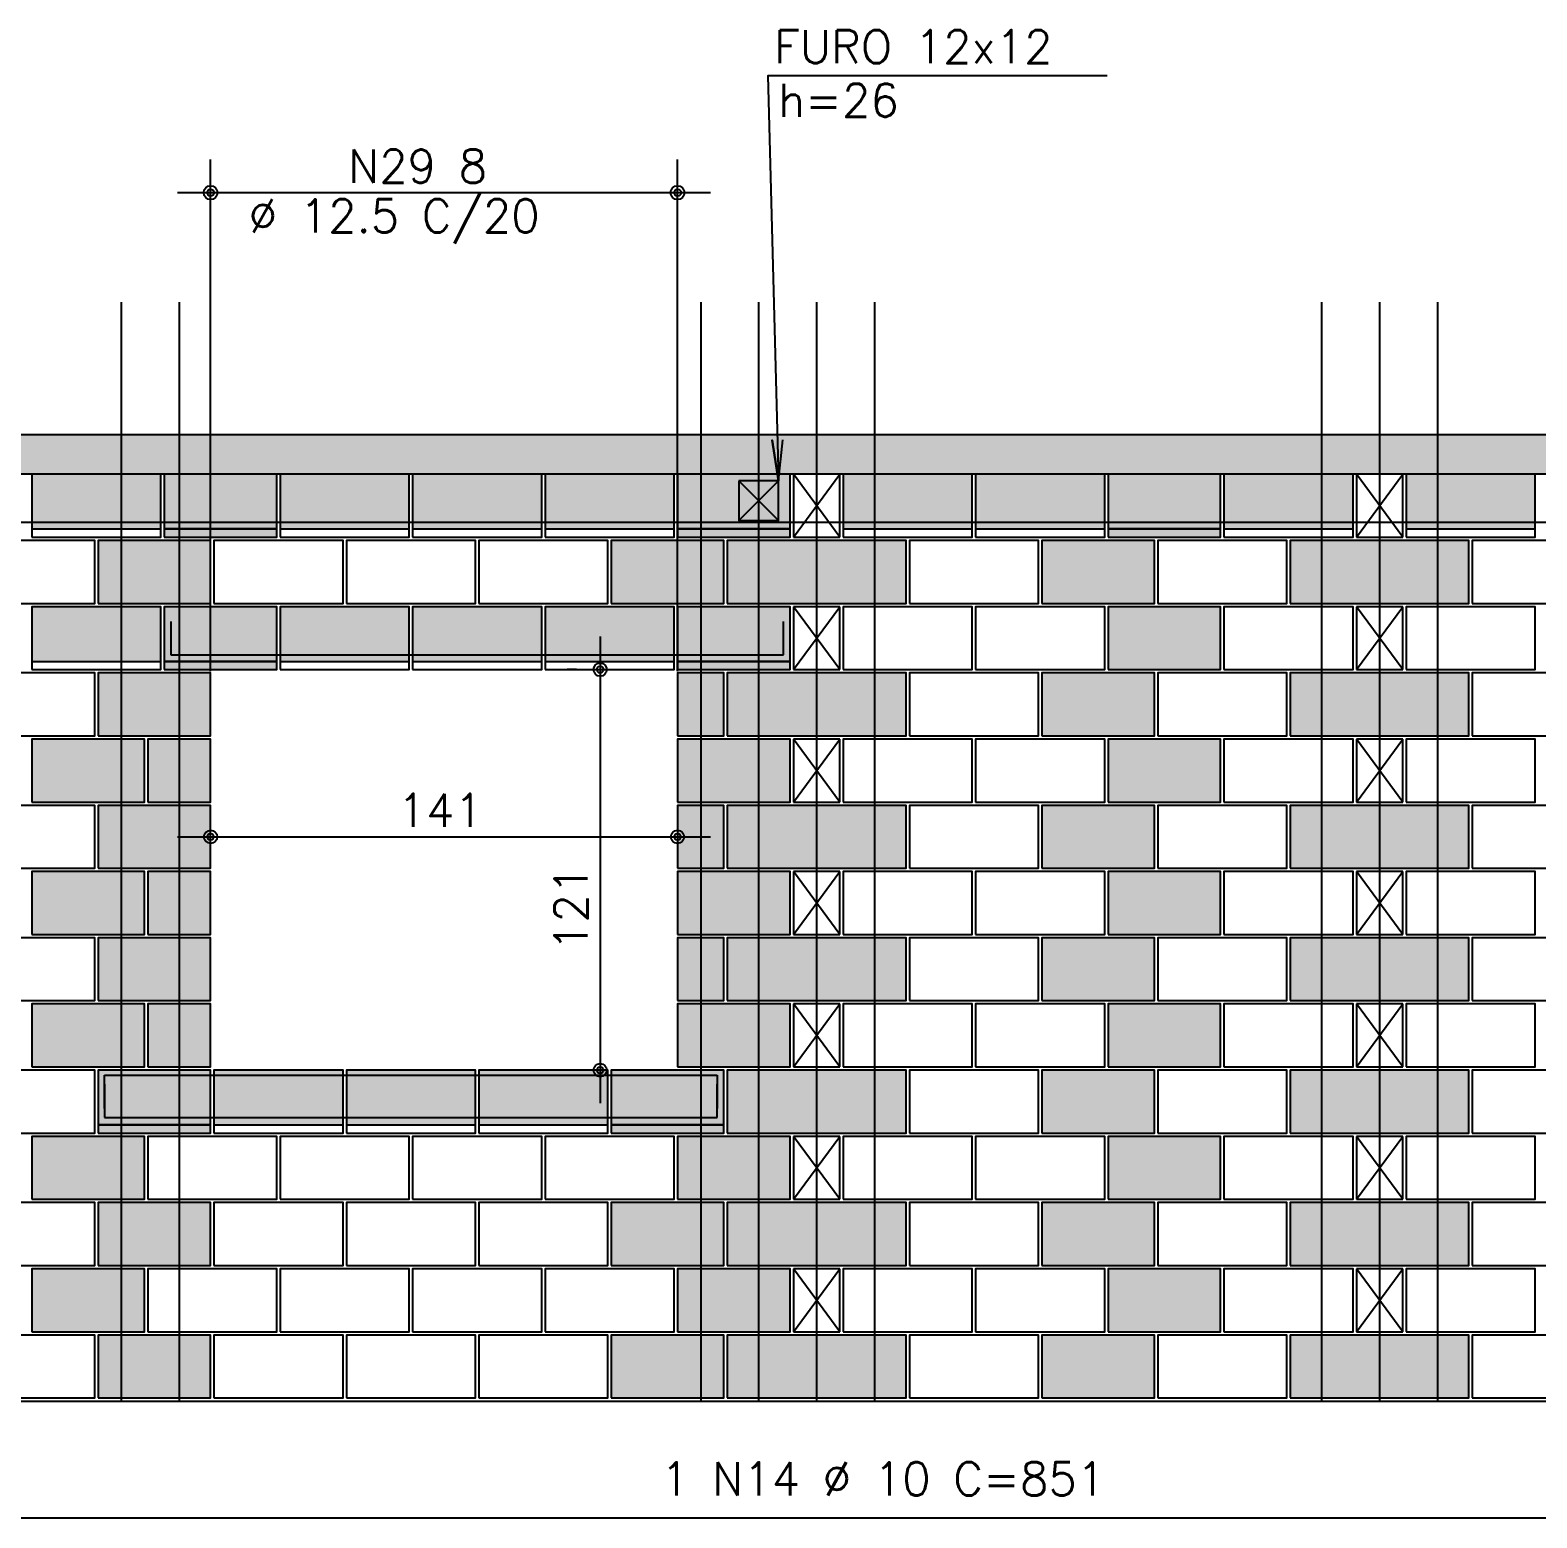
# Model space of a CAD drawing. Extents: x -1 to 122, y -1 to 61.
# Drawn here: x 36.87 to 45.97, y 28.18 to 37.17 of the extents above; entities that cross this region are included whole.
import ezdxf

# ---------------------------------------------------------------- set-up
doc = ezdxf.new("R2010")
doc.units = 0
doc.header["$MEASUREMENT"] = 0
for name, color, linetype in [('PENA_01', 1, 'CONTINUOUS'), ('PENA_02', 2, 'CONTINUOUS'), ('PENA_03', 3, 'CONTINUOUS'), ('PENA_05', 5, 'CONTINUOUS'), ('PENA_09', 254, 'CONTINUOUS'), ('PENA_11', 252, 'CONTINUOUS'), ('PENA_19', 240, 'CONTINUOUS'), ('PENA_21', 100, 'CONTINUOUS'), ('PENA_23', 50, 'CONTINUOUS'), ('PENA_28', 135, 'CONTINUOUS')]:
    doc.layers.add(name, color=color, linetype=linetype)
doc.styles.get("Standard").update_dxf_attribs({"font": 'ROMANS.SHX'})

msp = doc.modelspace()

# ---------------------------------------------------------------- linework, layer by layer
at = {"layer": 'PENA_01', "linetype": 'Continuous'}
for p, q in [((37.962, 33.2926), (37.962, 36.3843)), ((40.782, 33.2926), (40.782, 36.3843)), ((37.762, 36.1843), (40.982, 36.1843)), ((41.1526, 34.4426), (41.3926, 34.2026)), ((41.3926, 34.4426), (41.1526, 34.2026)), ((36.882, 34.1526), (37.662, 34.1526)), ((37.682, 34.1526), (38.362, 34.1526)), ((38.382, 34.1526), (39.162, 34.1526)), ((39.182, 34.1526), (39.962, 34.1526)), ((39.982, 34.1526), (40.762, 34.1526)), ((40.782, 34.1526), (41.462, 34.1526)), ((41.782, 34.1526), (42.562, 34.1526)), ((42.582, 34.1526), (43.362, 34.1526)), ((43.382, 34.1526), (44.062, 34.1526)), ((44.082, 34.1526), (44.862, 34.1526)), ((45.182, 34.1526), (45.962, 34.1526)), ((40.3151, 33.5026), (40.3151, 30.6826)), ((36.882, 33.3526), (37.662, 33.3526)), ((37.682, 33.3526), (38.362, 33.3526)), ((38.382, 33.3526), (39.162, 33.3526)), ((39.182, 33.3526), (39.962, 33.3526)), ((39.982, 33.3526), (40.762, 33.3526)), ((40.782, 33.3526), (41.462, 33.3526)), ((40.172, 33.3026), (40.1151, 33.3026)), ((37.762, 32.2926), (40.982, 32.2926)), ((40.182, 30.8826), (40.1151, 30.8826)), ((37.282, 30.5526), (37.962, 30.5526)), ((37.982, 30.5526), (38.762, 30.5526)), ((38.782, 30.5526), (39.562, 30.5526)), ((39.582, 30.5526), (40.362, 30.5526)), ((40.382, 30.5526), (41.062, 30.5526))]:
    msp.add_line(p, q, dxfattribs=at)
msp.add_lwpolyline([(41.1526, 34.4426), (41.1526, 34.2026), (41.3926, 34.2026), (41.3926, 34.4426), (41.1526, 34.4426)], dxfattribs=at)
at = {"layer": 'PENA_02', "linetype": 'Continuous'}
for p, q in [((41.762, 34.4826), (41.482, 34.4826)), ((41.482, 34.4826), (41.482, 34.1026)), ((41.762, 34.1026), (41.762, 34.4826)), ((45.162, 34.4826), (44.882, 34.4826)), ((44.882, 34.4826), (44.882, 34.1026)), ((45.162, 34.1026), (45.162, 34.4826)), ((41.482, 34.1026), (41.762, 34.1026)), ((44.882, 34.1026), (45.162, 34.1026)), ((41.762, 33.6826), (41.482, 33.6826)), ((41.482, 33.6826), (41.482, 33.3026)), ((41.762, 33.3026), (41.762, 33.6826)), ((45.162, 33.6826), (44.882, 33.6826)), ((44.882, 33.6826), (44.882, 33.3026)), ((45.162, 33.3026), (45.162, 33.6826)), ((41.482, 33.3026), (41.762, 33.3026)), ((44.882, 33.3026), (45.162, 33.3026)), ((41.762, 32.8826), (41.482, 32.8826)), ((41.482, 32.8826), (41.482, 32.5026)), ((41.762, 32.5026), (41.762, 32.8826)), ((45.162, 32.8826), (44.882, 32.8826)), ((44.882, 32.8826), (44.882, 32.5026)), ((45.162, 32.5026), (45.162, 32.8826)), ((41.482, 32.5026), (41.762, 32.5026)), ((44.882, 32.5026), (45.162, 32.5026)), ((41.762, 32.0826), (41.482, 32.0826)), ((41.482, 32.0826), (41.482, 31.7026)), ((41.762, 31.7026), (41.762, 32.0826)), ((45.162, 32.0826), (44.882, 32.0826)), ((44.882, 32.0826), (44.882, 31.7026)), ((45.162, 31.7026), (45.162, 32.0826)), ((41.482, 31.7026), (41.762, 31.7026)), ((44.882, 31.7026), (45.162, 31.7026)), ((41.762, 31.2826), (41.482, 31.2826)), ((41.482, 31.2826), (41.482, 30.9026)), ((41.762, 30.9026), (41.762, 31.2826)), ((45.162, 31.2826), (44.882, 31.2826)), ((44.882, 31.2826), (44.882, 30.9026)), ((45.162, 30.9026), (45.162, 31.2826)), ((41.482, 30.9026), (41.762, 30.9026)), ((44.882, 30.9026), (45.162, 30.9026)), ((41.762, 30.4826), (41.482, 30.4826)), ((41.482, 30.4826), (41.482, 30.1026)), ((41.762, 30.1026), (41.762, 30.4826)), ((45.162, 30.4826), (44.882, 30.4826)), ((44.882, 30.4826), (44.882, 30.1026)), ((45.162, 30.1026), (45.162, 30.4826)), ((41.482, 30.1026), (41.762, 30.1026)), ((44.882, 30.1026), (45.162, 30.1026)), ((41.762, 29.6826), (41.482, 29.6826)), ((41.482, 29.6826), (41.482, 29.3026)), ((41.762, 29.3026), (41.762, 29.6826)), ((45.162, 29.6826), (44.882, 29.6826)), ((44.882, 29.6826), (44.882, 29.3026)), ((45.162, 29.3026), (45.162, 29.6826)), ((41.482, 29.3026), (41.762, 29.3026)), ((44.882, 29.3026), (45.162, 29.3026)), ((8.982, 28.8826), (65.162, 28.8826)), ((8.982, 28.8826), (65.162, 28.8826))]:
    msp.add_line(p, q, dxfattribs=at)
for points in [[(8.982, 34.4826), (8.982, 34.7226), (65.162, 34.7226), (65.162, 34.4826), (64.4567, 34.4826), (64.4567, 33.3026), (57.882, 33.3026), (57.882, 34.4826), (56.262, 34.4826), (56.262, 33.3026), (49.482, 33.3026), (49.482, 34.4826), (17.062, 34.4826), (17.062, 33.3026), (9.582, 33.3026), (9.582, 34.4826), (8.982, 34.4826)], [(36.882, 34.1026), (37.662, 34.1026), (37.662, 34.4826), (36.882, 34.4826), (36.882, 34.1026)], [(37.682, 34.1026), (38.362, 34.1026), (38.362, 34.4826), (37.682, 34.4826), (37.682, 34.1026)], [(38.382, 34.1026), (39.162, 34.1026), (39.162, 34.4826), (38.382, 34.4826), (38.382, 34.1026)], [(39.182, 34.1026), (39.962, 34.1026), (39.962, 34.4826), (39.182, 34.4826), (39.182, 34.1026)], [(39.982, 34.1026), (40.762, 34.1026), (40.762, 34.4826), (39.982, 34.4826), (39.982, 34.1026)], [(40.782, 34.1026), (41.462, 34.1026), (41.462, 34.4826), (40.782, 34.4826), (40.782, 34.1026)], [(41.782, 34.1026), (42.562, 34.1026), (42.562, 34.4826), (41.782, 34.4826), (41.782, 34.1026)], [(42.582, 34.1026), (43.362, 34.1026), (43.362, 34.4826), (42.582, 34.4826), (42.582, 34.1026)], [(43.382, 34.1026), (44.062, 34.1026), (44.062, 34.4826), (43.382, 34.4826), (43.382, 34.1026)], [(44.082, 34.1026), (44.862, 34.1026), (44.862, 34.4826), (44.082, 34.4826), (44.082, 34.1026)], [(45.182, 34.1026), (45.962, 34.1026), (45.962, 34.4826), (45.182, 34.4826), (45.182, 34.1026)], [(36.482, 33.7026), (37.262, 33.7026), (37.262, 34.0826), (36.482, 34.0826), (36.482, 33.7026)], [(37.282, 33.7026), (37.962, 33.7026), (37.962, 34.0826), (37.282, 34.0826), (37.282, 33.7026)], [(37.982, 33.7026), (38.762, 33.7026), (38.762, 34.0826), (37.982, 34.0826), (37.982, 33.7026)], [(38.782, 33.7026), (39.562, 33.7026), (39.562, 34.0826), (38.782, 34.0826), (38.782, 33.7026)], [(39.582, 33.7026), (40.362, 33.7026), (40.362, 34.0826), (39.582, 34.0826), (39.582, 33.7026)], [(40.382, 33.7026), (41.062, 33.7026), (41.062, 34.0826), (40.382, 34.0826), (40.382, 33.7026)], [(41.082, 33.7026), (42.162, 33.7026), (42.162, 34.0826), (41.082, 34.0826), (41.082, 33.7026)], [(42.182, 33.7026), (42.962, 33.7026), (42.962, 34.0826), (42.182, 34.0826), (42.182, 33.7026)], [(42.982, 33.7026), (43.662, 33.7026), (43.662, 34.0826), (42.982, 34.0826), (42.982, 33.7026)], [(43.682, 33.7026), (44.462, 33.7026), (44.462, 34.0826), (43.682, 34.0826), (43.682, 33.7026)], [(44.482, 33.7026), (45.562, 33.7026), (45.562, 34.0826), (44.482, 34.0826), (44.482, 33.7026)], [(45.582, 33.7026), (46.362, 33.7026), (46.362, 34.0826), (45.582, 34.0826), (45.582, 33.7026)], [(36.882, 33.3026), (37.662, 33.3026), (37.662, 33.6826), (36.882, 33.6826), (36.882, 33.3026)], [(37.682, 33.3026), (38.362, 33.3026), (38.362, 33.6826), (37.682, 33.6826), (37.682, 33.3026)], [(38.382, 33.3026), (39.162, 33.3026), (39.162, 33.6826), (38.382, 33.6826), (38.382, 33.3026)], [(39.182, 33.3026), (39.962, 33.3026), (39.962, 33.6826), (39.182, 33.6826), (39.182, 33.3026)], [(39.982, 33.3026), (40.762, 33.3026), (40.762, 33.6826), (39.982, 33.6826), (39.982, 33.3026)], [(40.782, 33.3026), (41.462, 33.3026), (41.462, 33.6826), (40.782, 33.6826), (40.782, 33.3026)], [(41.782, 33.3026), (42.562, 33.3026), (42.562, 33.6826), (41.782, 33.6826), (41.782, 33.3026)], [(42.582, 33.3026), (43.362, 33.3026), (43.362, 33.6826), (42.582, 33.6826), (42.582, 33.3026)], [(43.382, 33.3026), (44.062, 33.3026), (44.062, 33.6826), (43.382, 33.6826), (43.382, 33.3026)], [(44.082, 33.3026), (44.862, 33.3026), (44.862, 33.6826), (44.082, 33.6826), (44.082, 33.3026)], [(45.182, 33.3026), (45.962, 33.3026), (45.962, 33.6826), (45.182, 33.6826), (45.182, 33.3026)], [(36.482, 32.9026), (37.262, 32.9026), (37.262, 33.2826), (36.482, 33.2826), (36.482, 32.9026)], [(37.282, 32.9026), (37.962, 32.9026), (37.962, 33.2826), (37.282, 33.2826), (37.282, 32.9026)], [(40.782, 32.9026), (41.062, 32.9026), (41.062, 33.2826), (40.782, 33.2826), (40.782, 32.9026)], [(41.082, 32.9026), (42.162, 32.9026), (42.162, 33.2826), (41.082, 33.2826), (41.082, 32.9026)], [(42.182, 32.9026), (42.962, 32.9026), (42.962, 33.2826), (42.182, 33.2826), (42.182, 32.9026)], [(42.982, 32.9026), (43.662, 32.9026), (43.662, 33.2826), (42.982, 33.2826), (42.982, 32.9026)], [(43.682, 32.9026), (44.462, 32.9026), (44.462, 33.2826), (43.682, 33.2826), (43.682, 32.9026)], [(44.482, 32.9026), (45.562, 32.9026), (45.562, 33.2826), (44.482, 33.2826), (44.482, 32.9026)], [(45.582, 32.9026), (46.362, 32.9026), (46.362, 33.2826), (45.582, 33.2826), (45.582, 32.9026)], [(36.882, 32.5026), (37.562, 32.5026), (37.562, 32.8826), (36.882, 32.8826), (36.882, 32.5026)], [(37.582, 32.5026), (37.962, 32.5026), (37.962, 32.8826), (37.582, 32.8826), (37.582, 32.5026)], [(40.782, 32.5026), (41.462, 32.5026), (41.462, 32.8826), (40.782, 32.8826), (40.782, 32.5026)], [(41.782, 32.5026), (42.562, 32.5026), (42.562, 32.8826), (41.782, 32.8826), (41.782, 32.5026)], [(42.582, 32.5026), (43.362, 32.5026), (43.362, 32.8826), (42.582, 32.8826), (42.582, 32.5026)], [(43.382, 32.5026), (44.062, 32.5026), (44.062, 32.8826), (43.382, 32.8826), (43.382, 32.5026)], [(44.082, 32.5026), (44.862, 32.5026), (44.862, 32.8826), (44.082, 32.8826), (44.082, 32.5026)], [(45.182, 32.5026), (45.962, 32.5026), (45.962, 32.8826), (45.182, 32.8826), (45.182, 32.5026)], [(36.482, 32.1026), (37.262, 32.1026), (37.262, 32.4826), (36.482, 32.4826), (36.482, 32.1026)], [(37.282, 32.1026), (37.962, 32.1026), (37.962, 32.4826), (37.282, 32.4826), (37.282, 32.1026)], [(40.782, 32.1026), (41.062, 32.1026), (41.062, 32.4826), (40.782, 32.4826), (40.782, 32.1026)], [(41.082, 32.1026), (42.162, 32.1026), (42.162, 32.4826), (41.082, 32.4826), (41.082, 32.1026)], [(42.182, 32.1026), (42.962, 32.1026), (42.962, 32.4826), (42.182, 32.4826), (42.182, 32.1026)], [(42.982, 32.1026), (43.662, 32.1026), (43.662, 32.4826), (42.982, 32.4826), (42.982, 32.1026)], [(43.682, 32.1026), (44.462, 32.1026), (44.462, 32.4826), (43.682, 32.4826), (43.682, 32.1026)], [(44.482, 32.1026), (45.562, 32.1026), (45.562, 32.4826), (44.482, 32.4826), (44.482, 32.1026)], [(45.582, 32.1026), (46.362, 32.1026), (46.362, 32.4826), (45.582, 32.4826), (45.582, 32.1026)], [(36.882, 31.7026), (37.562, 31.7026), (37.562, 32.0826), (36.882, 32.0826), (36.882, 31.7026)], [(37.582, 31.7026), (37.962, 31.7026), (37.962, 32.0826), (37.582, 32.0826), (37.582, 31.7026)], [(40.782, 31.7026), (41.462, 31.7026), (41.462, 32.0826), (40.782, 32.0826), (40.782, 31.7026)], [(41.782, 31.7026), (42.562, 31.7026), (42.562, 32.0826), (41.782, 32.0826), (41.782, 31.7026)], [(42.582, 31.7026), (43.362, 31.7026), (43.362, 32.0826), (42.582, 32.0826), (42.582, 31.7026)], [(43.382, 31.7026), (44.062, 31.7026), (44.062, 32.0826), (43.382, 32.0826), (43.382, 31.7026)], [(44.082, 31.7026), (44.862, 31.7026), (44.862, 32.0826), (44.082, 32.0826), (44.082, 31.7026)], [(45.182, 31.7026), (45.962, 31.7026), (45.962, 32.0826), (45.182, 32.0826), (45.182, 31.7026)], [(36.482, 31.3026), (37.262, 31.3026), (37.262, 31.6826), (36.482, 31.6826), (36.482, 31.3026)], [(37.282, 31.3026), (37.962, 31.3026), (37.962, 31.6826), (37.282, 31.6826), (37.282, 31.3026)], [(40.782, 31.3026), (41.062, 31.3026), (41.062, 31.6826), (40.782, 31.6826), (40.782, 31.3026)], [(41.082, 31.3026), (42.162, 31.3026), (42.162, 31.6826), (41.082, 31.6826), (41.082, 31.3026)], [(42.182, 31.3026), (42.962, 31.3026), (42.962, 31.6826), (42.182, 31.6826), (42.182, 31.3026)], [(42.982, 31.3026), (43.662, 31.3026), (43.662, 31.6826), (42.982, 31.6826), (42.982, 31.3026)], [(43.682, 31.3026), (44.462, 31.3026), (44.462, 31.6826), (43.682, 31.6826), (43.682, 31.3026)], [(44.482, 31.3026), (45.562, 31.3026), (45.562, 31.6826), (44.482, 31.6826), (44.482, 31.3026)], [(45.582, 31.3026), (46.362, 31.3026), (46.362, 31.6826), (45.582, 31.6826), (45.582, 31.3026)], [(36.882, 30.9026), (37.562, 30.9026), (37.562, 31.2826), (36.882, 31.2826), (36.882, 30.9026)], [(37.582, 30.9026), (37.962, 30.9026), (37.962, 31.2826), (37.582, 31.2826), (37.582, 30.9026)], [(40.782, 30.9026), (41.462, 30.9026), (41.462, 31.2826), (40.782, 31.2826), (40.782, 30.9026)], [(41.782, 30.9026), (42.562, 30.9026), (42.562, 31.2826), (41.782, 31.2826), (41.782, 30.9026)], [(42.582, 30.9026), (43.362, 30.9026), (43.362, 31.2826), (42.582, 31.2826), (42.582, 30.9026)], [(43.382, 30.9026), (44.062, 30.9026), (44.062, 31.2826), (43.382, 31.2826), (43.382, 30.9026)], [(44.082, 30.9026), (44.862, 30.9026), (44.862, 31.2826), (44.082, 31.2826), (44.082, 30.9026)], [(45.182, 30.9026), (45.962, 30.9026), (45.962, 31.2826), (45.182, 31.2826), (45.182, 30.9026)], [(36.482, 30.5026), (37.262, 30.5026), (37.262, 30.8826), (36.482, 30.8826), (36.482, 30.5026)], [(37.282, 30.5026), (37.962, 30.5026), (37.962, 30.8826), (37.282, 30.8826), (37.282, 30.5026)], [(37.982, 30.5026), (38.762, 30.5026), (38.762, 30.8826), (37.982, 30.8826), (37.982, 30.5026)], [(38.782, 30.5026), (39.562, 30.5026), (39.562, 30.8826), (38.782, 30.8826), (38.782, 30.5026)], [(39.582, 30.5026), (40.362, 30.5026), (40.362, 30.8826), (39.582, 30.8826), (39.582, 30.5026)], [(40.382, 30.5026), (41.062, 30.5026), (41.062, 30.8826), (40.382, 30.8826), (40.382, 30.5026)], [(41.082, 30.5026), (42.162, 30.5026), (42.162, 30.8826), (41.082, 30.8826), (41.082, 30.5026)], [(42.182, 30.5026), (42.962, 30.5026), (42.962, 30.8826), (42.182, 30.8826), (42.182, 30.5026)], [(42.982, 30.5026), (43.662, 30.5026), (43.662, 30.8826), (42.982, 30.8826), (42.982, 30.5026)], [(43.682, 30.5026), (44.462, 30.5026), (44.462, 30.8826), (43.682, 30.8826), (43.682, 30.5026)], [(44.482, 30.5026), (45.562, 30.5026), (45.562, 30.8826), (44.482, 30.8826), (44.482, 30.5026)], [(45.582, 30.5026), (46.362, 30.5026), (46.362, 30.8826), (45.582, 30.8826), (45.582, 30.5026)], [(36.882, 30.1026), (37.562, 30.1026), (37.562, 30.4826), (36.882, 30.4826), (36.882, 30.1026)], [(37.582, 30.1026), (38.362, 30.1026), (38.362, 30.4826), (37.582, 30.4826), (37.582, 30.1026)], [(38.382, 30.1026), (39.162, 30.1026), (39.162, 30.4826), (38.382, 30.4826), (38.382, 30.1026)], [(39.182, 30.1026), (39.962, 30.1026), (39.962, 30.4826), (39.182, 30.4826), (39.182, 30.1026)], [(39.982, 30.1026), (40.762, 30.1026), (40.762, 30.4826), (39.982, 30.4826), (39.982, 30.1026)], [(40.782, 30.1026), (41.462, 30.1026), (41.462, 30.4826), (40.782, 30.4826), (40.782, 30.1026)], [(41.782, 30.1026), (42.562, 30.1026), (42.562, 30.4826), (41.782, 30.4826), (41.782, 30.1026)], [(42.582, 30.1026), (43.362, 30.1026), (43.362, 30.4826), (42.582, 30.4826), (42.582, 30.1026)], [(43.382, 30.1026), (44.062, 30.1026), (44.062, 30.4826), (43.382, 30.4826), (43.382, 30.1026)], [(44.082, 30.1026), (44.862, 30.1026), (44.862, 30.4826), (44.082, 30.4826), (44.082, 30.1026)], [(45.182, 30.1026), (45.962, 30.1026), (45.962, 30.4826), (45.182, 30.4826), (45.182, 30.1026)], [(36.482, 29.7026), (37.262, 29.7026), (37.262, 30.0826), (36.482, 30.0826), (36.482, 29.7026)], [(37.282, 29.7026), (37.962, 29.7026), (37.962, 30.0826), (37.282, 30.0826), (37.282, 29.7026)], [(37.982, 29.7026), (38.762, 29.7026), (38.762, 30.0826), (37.982, 30.0826), (37.982, 29.7026)], [(38.782, 29.7026), (39.562, 29.7026), (39.562, 30.0826), (38.782, 30.0826), (38.782, 29.7026)], [(39.582, 29.7026), (40.362, 29.7026), (40.362, 30.0826), (39.582, 30.0826), (39.582, 29.7026)], [(40.382, 29.7026), (41.062, 29.7026), (41.062, 30.0826), (40.382, 30.0826), (40.382, 29.7026)], [(41.082, 29.7026), (42.162, 29.7026), (42.162, 30.0826), (41.082, 30.0826), (41.082, 29.7026)], [(42.182, 29.7026), (42.962, 29.7026), (42.962, 30.0826), (42.182, 30.0826), (42.182, 29.7026)], [(42.982, 29.7026), (43.662, 29.7026), (43.662, 30.0826), (42.982, 30.0826), (42.982, 29.7026)], [(43.682, 29.7026), (44.462, 29.7026), (44.462, 30.0826), (43.682, 30.0826), (43.682, 29.7026)], [(44.482, 29.7026), (45.562, 29.7026), (45.562, 30.0826), (44.482, 30.0826), (44.482, 29.7026)], [(45.582, 29.7026), (46.362, 29.7026), (46.362, 30.0826), (45.582, 30.0826), (45.582, 29.7026)], [(36.882, 29.3026), (37.562, 29.3026), (37.562, 29.6826), (36.882, 29.6826), (36.882, 29.3026)], [(37.582, 29.3026), (38.362, 29.3026), (38.362, 29.6826), (37.582, 29.6826), (37.582, 29.3026)], [(38.382, 29.3026), (39.162, 29.3026), (39.162, 29.6826), (38.382, 29.6826), (38.382, 29.3026)], [(39.182, 29.3026), (39.962, 29.3026), (39.962, 29.6826), (39.182, 29.6826), (39.182, 29.3026)], [(39.982, 29.3026), (40.762, 29.3026), (40.762, 29.6826), (39.982, 29.6826), (39.982, 29.3026)], [(40.782, 29.3026), (41.462, 29.3026), (41.462, 29.6826), (40.782, 29.6826), (40.782, 29.3026)], [(41.782, 29.3026), (42.562, 29.3026), (42.562, 29.6826), (41.782, 29.6826), (41.782, 29.3026)], [(42.582, 29.3026), (43.362, 29.3026), (43.362, 29.6826), (42.582, 29.6826), (42.582, 29.3026)], [(43.382, 29.3026), (44.062, 29.3026), (44.062, 29.6826), (43.382, 29.6826), (43.382, 29.3026)], [(44.082, 29.3026), (44.862, 29.3026), (44.862, 29.6826), (44.082, 29.6826), (44.082, 29.3026)], [(45.182, 29.3026), (45.962, 29.3026), (45.962, 29.6826), (45.182, 29.6826), (45.182, 29.3026)], [(36.482, 28.9026), (37.262, 28.9026), (37.262, 29.2826), (36.482, 29.2826), (36.482, 28.9026)], [(37.282, 28.9026), (37.962, 28.9026), (37.962, 29.2826), (37.282, 29.2826), (37.282, 28.9026)], [(37.982, 28.9026), (38.762, 28.9026), (38.762, 29.2826), (37.982, 29.2826), (37.982, 28.9026)], [(38.782, 28.9026), (39.562, 28.9026), (39.562, 29.2826), (38.782, 29.2826), (38.782, 28.9026)], [(39.582, 28.9026), (40.362, 28.9026), (40.362, 29.2826), (39.582, 29.2826), (39.582, 28.9026)], [(40.382, 28.9026), (41.062, 28.9026), (41.062, 29.2826), (40.382, 29.2826), (40.382, 28.9026)], [(41.082, 28.9026), (42.162, 28.9026), (42.162, 29.2826), (41.082, 29.2826), (41.082, 28.9026)], [(42.182, 28.9026), (42.962, 28.9026), (42.962, 29.2826), (42.182, 29.2826), (42.182, 28.9026)], [(42.982, 28.9026), (43.662, 28.9026), (43.662, 29.2826), (42.982, 29.2826), (42.982, 28.9026)], [(43.682, 28.9026), (44.462, 28.9026), (44.462, 29.2826), (43.682, 29.2826), (43.682, 28.9026)], [(44.482, 28.9026), (45.562, 28.9026), (45.562, 29.2826), (44.482, 29.2826), (44.482, 28.9026)], [(45.582, 28.9026), (46.362, 28.9026), (46.362, 29.2826), (45.582, 29.2826), (45.582, 28.9026)]]:
    msp.add_lwpolyline(points, dxfattribs=at)
for centre, radius in [((37.962, 36.1843), 0.0416), ((40.782, 36.1843), 0.0416), ((37.962, 36.1843), 0.0208), ((40.782, 36.1843), 0.0208), ((40.3151, 33.3026), 0.04), ((40.3151, 33.3026), 0.02), ((37.962, 32.2926), 0.04), ((37.962, 32.2926), 0.02), ((40.782, 32.2926), 0.04), ((40.782, 32.2926), 0.02), ((40.3151, 30.8826), 0.04), ((40.3151, 30.8826), 0.02)]:
    msp.add_circle(centre, radius, dxfattribs=at)
at = {"layer": 'PENA_03', "linetype": 'Continuous'}
for p, q in [((41.482, 34.1026), (41.762, 34.4826)), ((41.762, 34.1026), (41.482, 34.4826)), ((44.882, 34.1026), (45.162, 34.4826)), ((45.162, 34.1026), (44.882, 34.4826)), ((41.482, 33.3026), (41.762, 33.6826)), ((41.762, 33.3026), (41.482, 33.6826)), ((44.882, 33.3026), (45.162, 33.6826)), ((45.162, 33.3026), (44.882, 33.6826)), ((40.372, 33.3026), (40.372, 33.3026)), ((37.962, 33.0926), (37.962, 33.0926)), ((40.782, 33.0926), (40.782, 33.0926)), ((41.482, 32.5026), (41.762, 32.8826)), ((41.762, 32.5026), (41.482, 32.8826)), ((44.882, 32.5026), (45.162, 32.8826)), ((45.162, 32.5026), (44.882, 32.8826)), ((37.962, 32.2926), (37.962, 32.2926)), ((40.782, 32.2926), (40.782, 32.2926)), ((41.482, 31.7026), (41.762, 32.0826)), ((41.762, 31.7026), (41.482, 32.0826)), ((44.882, 31.7026), (45.162, 32.0826)), ((45.162, 31.7026), (44.882, 32.0826)), ((41.482, 30.9026), (41.762, 31.2826)), ((41.762, 30.9026), (41.482, 31.2826)), ((44.882, 30.9026), (45.162, 31.2826)), ((45.162, 30.9026), (44.882, 31.2826)), ((40.382, 30.8826), (40.382, 30.8826)), ((41.482, 30.1026), (41.762, 30.4826)), ((41.762, 30.1026), (41.482, 30.4826)), ((44.882, 30.1026), (45.162, 30.4826)), ((45.162, 30.1026), (44.882, 30.4826)), ((41.482, 29.3026), (41.762, 29.6826)), ((41.762, 29.3026), (41.482, 29.6826)), ((44.882, 29.3026), (45.162, 29.6826)), ((45.162, 29.3026), (44.882, 29.6826))]:
    msp.add_line(p, q, dxfattribs=at)
msp.add_lwpolyline([(43.3766, 36.8911), (41.3275, 36.8911), (41.3926, 34.4426), (41.3534, 34.6895), (41.3926, 34.4426), (41.4187, 34.6913)], dxfattribs=at)
at = {"layer": 'PENA_05', "linetype": 'Continuous'}
for p, q in [((32.8661, 34.1926), (49.882, 34.1926)), ((37.722, 33.5926), (37.722, 33.3926)), ((41.422, 33.3926), (41.422, 33.5926)), ((37.722, 33.3926), (41.422, 33.3926)), ((37.322, 30.6515), (37.322, 30.8515)), ((37.322, 30.8515), (41.022, 30.8515)), ((41.022, 30.8515), (41.022, 30.6515)), ((37.322, 30.7974), (37.322, 30.5974)), ((41.022, 30.5974), (41.022, 30.7974)), ((37.322, 30.5974), (41.022, 30.5974)), ((32.8661, 28.1777), (49.882, 28.1777))]:
    msp.add_line(p, q, dxfattribs=at)
for points in [[(37.422, 35.5226), (37.422, 28.8826)], [(37.772, 35.5226), (37.772, 28.8826)], [(40.922, 35.5226), (40.922, 28.8826)], [(41.272, 35.5226), (41.272, 28.8826)], [(41.622, 35.5226), (41.622, 28.8826)], [(41.972, 35.5226), (41.972, 28.8826)], [(44.672, 35.5226), (44.672, 28.8826)], [(45.022, 35.5226), (45.022, 28.8826)], [(45.372, 35.5226), (45.372, 28.8826)]]:
    msp.add_lwpolyline(points, dxfattribs=at)
at = {"layer": 'PENA_09', "linetype": 'Continuous'}
for points in [[(36.882, 34.1526), (37.662, 34.1526), (37.662, 34.4826), (36.882, 34.4826), (36.882, 34.1526)], [(37.682, 34.1526), (38.362, 34.1526), (38.362, 34.4826), (37.682, 34.4826), (37.682, 34.1526)], [(38.382, 34.1526), (39.162, 34.1526), (39.162, 34.4826), (38.382, 34.4826), (38.382, 34.1526)], [(39.182, 34.1526), (39.962, 34.1526), (39.962, 34.4826), (39.182, 34.4826), (39.182, 34.1526)], [(39.982, 34.1526), (40.762, 34.1526), (40.762, 34.4826), (39.982, 34.4826), (39.982, 34.1526)], [(40.782, 34.1526), (41.462, 34.1526), (41.462, 34.4826), (40.782, 34.4826), (40.782, 34.1526)], [(41.782, 34.1526), (42.562, 34.1526), (42.562, 34.4826), (41.782, 34.4826), (41.782, 34.1526)], [(42.582, 34.1526), (43.362, 34.1526), (43.362, 34.4826), (42.582, 34.4826), (42.582, 34.1526)], [(43.382, 34.1526), (44.062, 34.1526), (44.062, 34.4826), (43.382, 34.4826), (43.382, 34.1526)], [(44.082, 34.1526), (44.862, 34.1526), (44.862, 34.4826), (44.082, 34.4826), (44.082, 34.1526)], [(45.182, 34.1526), (45.962, 34.1526), (45.962, 34.4826), (45.182, 34.4826), (45.182, 34.1526)], [(36.882, 33.3526), (37.662, 33.3526), (37.662, 33.6826), (36.882, 33.6826), (36.882, 33.3526)], [(37.682, 33.3526), (38.362, 33.3526), (38.362, 33.6826), (37.682, 33.6826), (37.682, 33.3526)], [(38.382, 33.3526), (39.162, 33.3526), (39.162, 33.6826), (38.382, 33.6826), (38.382, 33.3526)], [(39.182, 33.3526), (39.962, 33.3526), (39.962, 33.6826), (39.182, 33.6826), (39.182, 33.3526)], [(39.982, 33.3526), (40.762, 33.3526), (40.762, 33.6826), (39.982, 33.6826), (39.982, 33.3526)], [(40.782, 33.3526), (41.462, 33.3526), (41.462, 33.6826), (40.782, 33.6826), (40.782, 33.3526)], [(37.282, 30.5526), (37.962, 30.5526), (37.962, 30.8826), (37.282, 30.8826), (37.282, 30.5526)], [(37.982, 30.5526), (38.762, 30.5526), (38.762, 30.8826), (37.982, 30.8826), (37.982, 30.5526)], [(38.782, 30.5526), (39.562, 30.5526), (39.562, 30.8826), (38.782, 30.8826), (38.782, 30.5526)], [(39.582, 30.5526), (40.362, 30.5526), (40.362, 30.8826), (39.582, 30.8826), (39.582, 30.5526)], [(40.382, 30.5526), (41.062, 30.5526), (41.062, 30.8826), (40.382, 30.8826), (40.382, 30.5526)]]:
    msp.add_lwpolyline(points, dxfattribs=at)
for points in [[(36.882, 34.1526), (37.662, 34.1526), (37.662, 34.4826)], [(36.882, 34.1526), (37.662, 34.4826), (36.882, 34.4826)], [(36.882, 34.1526), (36.882, 34.4826), (36.882, 34.1526)], [(37.682, 34.1526), (38.362, 34.1526), (38.362, 34.4826)], [(37.682, 34.1526), (38.362, 34.4826), (37.682, 34.4826)], [(37.682, 34.1526), (37.682, 34.4826), (37.682, 34.1526)], [(38.382, 34.1526), (39.162, 34.1526), (39.162, 34.4826)], [(38.382, 34.1526), (39.162, 34.4826), (38.382, 34.4826)], [(38.382, 34.1526), (38.382, 34.4826), (38.382, 34.1526)], [(39.182, 34.1526), (39.962, 34.1526), (39.962, 34.4826)], [(39.182, 34.1526), (39.962, 34.4826), (39.182, 34.4826)], [(39.182, 34.1526), (39.182, 34.4826), (39.182, 34.1526)], [(39.982, 34.1526), (40.762, 34.1526), (40.762, 34.4826)], [(39.982, 34.1526), (40.762, 34.4826), (39.982, 34.4826)], [(39.982, 34.1526), (39.982, 34.4826), (39.982, 34.1526)], [(40.782, 34.1526), (41.462, 34.1526), (41.462, 34.4826)], [(40.782, 34.1526), (41.462, 34.4826), (40.782, 34.4826)], [(40.782, 34.1526), (40.782, 34.4826), (40.782, 34.1526)], [(41.782, 34.1526), (42.562, 34.1526), (42.562, 34.4826)], [(41.782, 34.1526), (42.562, 34.4826), (41.782, 34.4826)], [(41.782, 34.1526), (41.782, 34.4826), (41.782, 34.1526)], [(42.582, 34.1526), (43.362, 34.1526), (43.362, 34.4826)], [(42.582, 34.1526), (43.362, 34.4826), (42.582, 34.4826)], [(42.582, 34.1526), (42.582, 34.4826), (42.582, 34.1526)], [(43.382, 34.1526), (44.062, 34.1526), (44.062, 34.4826)], [(43.382, 34.1526), (44.062, 34.4826), (43.382, 34.4826)], [(43.382, 34.1526), (43.382, 34.4826), (43.382, 34.1526)], [(44.082, 34.1526), (44.862, 34.1526), (44.862, 34.4826)], [(44.082, 34.1526), (44.862, 34.4826), (44.082, 34.4826)], [(44.082, 34.1526), (44.082, 34.4826), (44.082, 34.1526)], [(45.182, 34.1526), (45.962, 34.1526), (45.962, 34.4826)], [(45.182, 34.1526), (45.962, 34.4826), (45.182, 34.4826)], [(45.182, 34.1526), (45.182, 34.4826), (45.182, 34.1526)], [(36.882, 33.3526), (37.662, 33.3526), (37.662, 33.6826)], [(36.882, 33.3526), (37.662, 33.6826), (36.882, 33.6826)], [(36.882, 33.3526), (36.882, 33.6826), (36.882, 33.3526)], [(37.682, 33.3526), (38.362, 33.3526), (38.362, 33.6826)], [(37.682, 33.3526), (38.362, 33.6826), (37.682, 33.6826)], [(37.682, 33.3526), (37.682, 33.6826), (37.682, 33.3526)], [(38.382, 33.3526), (39.162, 33.3526), (39.162, 33.6826)], [(38.382, 33.3526), (39.162, 33.6826), (38.382, 33.6826)], [(38.382, 33.3526), (38.382, 33.6826), (38.382, 33.3526)], [(39.182, 33.3526), (39.962, 33.3526), (39.962, 33.6826)], [(39.182, 33.3526), (39.962, 33.6826), (39.182, 33.6826)], [(39.182, 33.3526), (39.182, 33.6826), (39.182, 33.3526)], [(39.982, 33.3526), (40.762, 33.3526), (40.762, 33.6826)], [(39.982, 33.3526), (40.762, 33.6826), (39.982, 33.6826)], [(39.982, 33.3526), (39.982, 33.6826), (39.982, 33.3526)], [(40.782, 33.3526), (41.462, 33.3526), (41.462, 33.6826)], [(40.782, 33.3526), (41.462, 33.6826), (40.782, 33.6826)], [(40.782, 33.3526), (40.782, 33.6826), (40.782, 33.3526)], [(37.282, 30.5526), (37.962, 30.5526), (37.962, 30.8826)], [(37.282, 30.5526), (37.962, 30.8826), (37.282, 30.8826)], [(37.282, 30.5526), (37.282, 30.8826), (37.282, 30.5526)], [(37.982, 30.5526), (38.762, 30.5526), (38.762, 30.8826)], [(37.982, 30.5526), (38.762, 30.8826), (37.982, 30.8826)], [(37.982, 30.5526), (37.982, 30.8826), (37.982, 30.5526)], [(38.782, 30.5526), (39.562, 30.5526), (39.562, 30.8826)], [(38.782, 30.5526), (39.562, 30.8826), (38.782, 30.8826)], [(38.782, 30.5526), (38.782, 30.8826), (38.782, 30.5526)], [(39.582, 30.5526), (40.362, 30.5526), (40.362, 30.8826)], [(39.582, 30.5526), (40.362, 30.8826), (39.582, 30.8826)], [(39.582, 30.5526), (39.582, 30.8826), (39.582, 30.5526)], [(40.382, 30.5526), (41.062, 30.5526), (41.062, 30.8826)], [(40.382, 30.5526), (41.062, 30.8826), (40.382, 30.8826)], [(40.382, 30.5526), (40.382, 30.8826), (40.382, 30.5526)]]:
    msp.add_solid(points, dxfattribs=at)
at = {"layer": 'PENA_11', "linetype": 'Continuous'}
for points in [[(9.582, 34.4826), (8.982, 34.4826), (65.162, 34.7226)], [(65.162, 34.7226), (8.982, 34.4826), (8.982, 34.7226)], [(17.062, 34.4826), (9.582, 34.4826), (65.162, 34.7226)], [(65.162, 34.7226), (49.482, 34.4826), (17.062, 34.4826)]]:
    msp.add_solid(points, dxfattribs=at)
at = {"layer": 'PENA_19', "linetype": 'Continuous'}
for points in [[(41.082, 33.7026), (42.162, 33.7026), (42.162, 34.0826), (41.082, 34.0826), (41.082, 33.7026)], [(44.482, 33.7026), (45.562, 33.7026), (45.562, 34.0826), (44.482, 34.0826), (44.482, 33.7026)], [(41.082, 32.9026), (42.162, 32.9026), (42.162, 33.2826), (41.082, 33.2826), (41.082, 32.9026)], [(44.482, 32.9026), (45.562, 32.9026), (45.562, 33.2826), (44.482, 33.2826), (44.482, 32.9026)], [(41.082, 32.1026), (42.162, 32.1026), (42.162, 32.4826), (41.082, 32.4826), (41.082, 32.1026)], [(44.482, 32.1026), (45.562, 32.1026), (45.562, 32.4826), (44.482, 32.4826), (44.482, 32.1026)], [(41.082, 31.3026), (42.162, 31.3026), (42.162, 31.6826), (41.082, 31.6826), (41.082, 31.3026)], [(44.482, 31.3026), (45.562, 31.3026), (45.562, 31.6826), (44.482, 31.6826), (44.482, 31.3026)], [(41.082, 30.5026), (42.162, 30.5026), (42.162, 30.8826), (41.082, 30.8826), (41.082, 30.5026)], [(44.482, 30.5026), (45.562, 30.5026), (45.562, 30.8826), (44.482, 30.8826), (44.482, 30.5026)], [(41.082, 29.7026), (42.162, 29.7026), (42.162, 30.0826), (41.082, 30.0826), (41.082, 29.7026)], [(44.482, 29.7026), (45.562, 29.7026), (45.562, 30.0826), (44.482, 30.0826), (44.482, 29.7026)], [(41.082, 28.9026), (42.162, 28.9026), (42.162, 29.2826), (41.082, 29.2826), (41.082, 28.9026)], [(44.482, 28.9026), (45.562, 28.9026), (45.562, 29.2826), (44.482, 29.2826), (44.482, 28.9026)]]:
    msp.add_lwpolyline(points, dxfattribs=at)
for points in [[(41.082, 33.7026), (42.162, 33.7026), (42.162, 34.0826)], [(41.082, 33.7026), (42.162, 34.0826), (41.082, 34.0826)], [(41.082, 33.7026), (41.082, 34.0826), (41.082, 33.7026)], [(44.482, 33.7026), (45.562, 33.7026), (45.562, 34.0826)], [(44.482, 33.7026), (45.562, 34.0826), (44.482, 34.0826)], [(44.482, 33.7026), (44.482, 34.0826), (44.482, 33.7026)], [(41.082, 32.9026), (42.162, 32.9026), (42.162, 33.2826)], [(41.082, 32.9026), (42.162, 33.2826), (41.082, 33.2826)], [(41.082, 32.9026), (41.082, 33.2826), (41.082, 32.9026)], [(44.482, 32.9026), (45.562, 32.9026), (45.562, 33.2826)], [(44.482, 32.9026), (45.562, 33.2826), (44.482, 33.2826)], [(44.482, 32.9026), (44.482, 33.2826), (44.482, 32.9026)], [(41.082, 32.1026), (42.162, 32.1026), (42.162, 32.4826)], [(41.082, 32.1026), (42.162, 32.4826), (41.082, 32.4826)], [(41.082, 32.1026), (41.082, 32.4826), (41.082, 32.1026)], [(44.482, 32.1026), (45.562, 32.1026), (45.562, 32.4826)], [(44.482, 32.1026), (45.562, 32.4826), (44.482, 32.4826)], [(44.482, 32.1026), (44.482, 32.4826), (44.482, 32.1026)], [(41.082, 31.3026), (42.162, 31.3026), (42.162, 31.6826)], [(41.082, 31.3026), (42.162, 31.6826), (41.082, 31.6826)], [(41.082, 31.3026), (41.082, 31.6826), (41.082, 31.3026)], [(44.482, 31.3026), (45.562, 31.3026), (45.562, 31.6826)], [(44.482, 31.3026), (45.562, 31.6826), (44.482, 31.6826)], [(44.482, 31.3026), (44.482, 31.6826), (44.482, 31.3026)], [(41.082, 30.5026), (42.162, 30.5026), (42.162, 30.8826)], [(41.082, 30.5026), (42.162, 30.8826), (41.082, 30.8826)], [(41.082, 30.5026), (41.082, 30.8826), (41.082, 30.5026)], [(44.482, 30.5026), (45.562, 30.5026), (45.562, 30.8826)], [(44.482, 30.5026), (45.562, 30.8826), (44.482, 30.8826)], [(44.482, 30.5026), (44.482, 30.8826), (44.482, 30.5026)], [(41.082, 29.7026), (42.162, 29.7026), (42.162, 30.0826)], [(41.082, 29.7026), (42.162, 30.0826), (41.082, 30.0826)], [(41.082, 29.7026), (41.082, 30.0826), (41.082, 29.7026)], [(44.482, 29.7026), (45.562, 29.7026), (45.562, 30.0826)], [(44.482, 29.7026), (45.562, 30.0826), (44.482, 30.0826)], [(44.482, 29.7026), (44.482, 30.0826), (44.482, 29.7026)], [(41.082, 28.9026), (42.162, 28.9026), (42.162, 29.2826)], [(41.082, 28.9026), (42.162, 29.2826), (41.082, 29.2826)], [(41.082, 28.9026), (41.082, 29.2826), (41.082, 28.9026)], [(44.482, 28.9026), (45.562, 28.9026), (45.562, 29.2826)], [(44.482, 28.9026), (45.562, 29.2826), (44.482, 29.2826)], [(44.482, 28.9026), (44.482, 29.2826), (44.482, 28.9026)]]:
    msp.add_solid(points, dxfattribs=at)
at = {"layer": 'PENA_21', "linetype": 'Continuous'}
for points in [[(37.682, 34.1026), (38.362, 34.1026), (38.362, 34.1526), (37.682, 34.1526), (37.682, 34.1026)], [(40.782, 34.1026), (41.462, 34.1026), (41.462, 34.1526), (40.782, 34.1526), (40.782, 34.1026)], [(43.382, 34.1026), (44.062, 34.1026), (44.062, 34.1526), (43.382, 34.1526), (43.382, 34.1026)], [(37.282, 33.7026), (37.962, 33.7026), (37.962, 34.0826), (37.282, 34.0826), (37.282, 33.7026)], [(40.382, 33.7026), (41.062, 33.7026), (41.062, 34.0826), (40.382, 34.0826), (40.382, 33.7026)], [(42.982, 33.7026), (43.662, 33.7026), (43.662, 34.0826), (42.982, 34.0826), (42.982, 33.7026)], [(43.382, 33.3026), (44.062, 33.3026), (44.062, 33.6826), (43.382, 33.6826), (43.382, 33.3026)], [(37.682, 33.3026), (38.362, 33.3026), (38.362, 33.3526), (37.682, 33.3526), (37.682, 33.3026)], [(40.782, 33.3026), (41.462, 33.3026), (41.462, 33.3526), (40.782, 33.3526), (40.782, 33.3026)], [(37.282, 32.9026), (37.962, 32.9026), (37.962, 33.2826), (37.282, 33.2826), (37.282, 32.9026)], [(42.982, 32.9026), (43.662, 32.9026), (43.662, 33.2826), (42.982, 33.2826), (42.982, 32.9026)], [(36.882, 32.5026), (37.562, 32.5026), (37.562, 32.8826), (36.882, 32.8826), (36.882, 32.5026)], [(40.782, 32.5026), (41.462, 32.5026), (41.462, 32.8826), (40.782, 32.8826), (40.782, 32.5026)], [(43.382, 32.5026), (44.062, 32.5026), (44.062, 32.8826), (43.382, 32.8826), (43.382, 32.5026)], [(37.282, 32.1026), (37.962, 32.1026), (37.962, 32.4826), (37.282, 32.4826), (37.282, 32.1026)], [(42.982, 32.1026), (43.662, 32.1026), (43.662, 32.4826), (42.982, 32.4826), (42.982, 32.1026)], [(36.882, 31.7026), (37.562, 31.7026), (37.562, 32.0826), (36.882, 32.0826), (36.882, 31.7026)], [(40.782, 31.7026), (41.462, 31.7026), (41.462, 32.0826), (40.782, 32.0826), (40.782, 31.7026)], [(43.382, 31.7026), (44.062, 31.7026), (44.062, 32.0826), (43.382, 32.0826), (43.382, 31.7026)], [(37.282, 31.3026), (37.962, 31.3026), (37.962, 31.6826), (37.282, 31.6826), (37.282, 31.3026)], [(42.982, 31.3026), (43.662, 31.3026), (43.662, 31.6826), (42.982, 31.6826), (42.982, 31.3026)], [(36.882, 30.9026), (37.562, 30.9026), (37.562, 31.2826), (36.882, 31.2826), (36.882, 30.9026)], [(40.782, 30.9026), (41.462, 30.9026), (41.462, 31.2826), (40.782, 31.2826), (40.782, 30.9026)], [(43.382, 30.9026), (44.062, 30.9026), (44.062, 31.2826), (43.382, 31.2826), (43.382, 30.9026)], [(42.982, 30.5026), (43.662, 30.5026), (43.662, 30.8826), (42.982, 30.8826), (42.982, 30.5026)], [(37.282, 30.5026), (37.962, 30.5026), (37.962, 30.5526), (37.282, 30.5526), (37.282, 30.5026)], [(40.382, 30.5026), (41.062, 30.5026), (41.062, 30.5526), (40.382, 30.5526), (40.382, 30.5026)], [(36.882, 30.1026), (37.562, 30.1026), (37.562, 30.4826), (36.882, 30.4826), (36.882, 30.1026)], [(40.782, 30.1026), (41.462, 30.1026), (41.462, 30.4826), (40.782, 30.4826), (40.782, 30.1026)], [(43.382, 30.1026), (44.062, 30.1026), (44.062, 30.4826), (43.382, 30.4826), (43.382, 30.1026)], [(37.282, 29.7026), (37.962, 29.7026), (37.962, 30.0826), (37.282, 30.0826), (37.282, 29.7026)], [(40.382, 29.7026), (41.062, 29.7026), (41.062, 30.0826), (40.382, 30.0826), (40.382, 29.7026)], [(42.982, 29.7026), (43.662, 29.7026), (43.662, 30.0826), (42.982, 30.0826), (42.982, 29.7026)], [(36.882, 29.3026), (37.562, 29.3026), (37.562, 29.6826), (36.882, 29.6826), (36.882, 29.3026)], [(40.782, 29.3026), (41.462, 29.3026), (41.462, 29.6826), (40.782, 29.6826), (40.782, 29.3026)], [(43.382, 29.3026), (44.062, 29.3026), (44.062, 29.6826), (43.382, 29.6826), (43.382, 29.3026)], [(37.282, 28.9026), (37.962, 28.9026), (37.962, 29.2826), (37.282, 29.2826), (37.282, 28.9026)], [(40.382, 28.9026), (41.062, 28.9026), (41.062, 29.2826), (40.382, 29.2826), (40.382, 28.9026)], [(42.982, 28.9026), (43.662, 28.9026), (43.662, 29.2826), (42.982, 29.2826), (42.982, 28.9026)]]:
    msp.add_lwpolyline(points, dxfattribs=at)
for points in [[(37.682, 34.1026), (38.362, 34.1026), (38.362, 34.1526)], [(37.682, 34.1026), (38.362, 34.1526), (37.682, 34.1526)], [(37.682, 34.1026), (37.682, 34.1526), (37.682, 34.1026)], [(40.782, 34.1026), (41.462, 34.1026), (41.462, 34.1526)], [(40.782, 34.1026), (41.462, 34.1526), (40.782, 34.1526)], [(40.782, 34.1026), (40.782, 34.1526), (40.782, 34.1026)], [(43.382, 34.1026), (44.062, 34.1026), (44.062, 34.1526)], [(43.382, 34.1026), (44.062, 34.1526), (43.382, 34.1526)], [(43.382, 34.1026), (43.382, 34.1526), (43.382, 34.1026)], [(37.282, 33.7026), (37.962, 33.7026), (37.962, 34.0826)], [(37.282, 33.7026), (37.962, 34.0826), (37.282, 34.0826)], [(37.282, 33.7026), (37.282, 34.0826), (37.282, 33.7026)], [(40.382, 33.7026), (41.062, 33.7026), (41.062, 34.0826)], [(40.382, 33.7026), (41.062, 34.0826), (40.382, 34.0826)], [(40.382, 33.7026), (40.382, 34.0826), (40.382, 33.7026)], [(42.982, 33.7026), (43.662, 33.7026), (43.662, 34.0826)], [(42.982, 33.7026), (43.662, 34.0826), (42.982, 34.0826)], [(42.982, 33.7026), (42.982, 34.0826), (42.982, 33.7026)], [(43.382, 33.3026), (44.062, 33.3026), (44.062, 33.6826)], [(43.382, 33.3026), (44.062, 33.6826), (43.382, 33.6826)], [(43.382, 33.3026), (43.382, 33.6826), (43.382, 33.3026)], [(37.682, 33.3026), (38.362, 33.3026), (38.362, 33.3526)], [(37.682, 33.3026), (38.362, 33.3526), (37.682, 33.3526)], [(37.682, 33.3026), (37.682, 33.3526), (37.682, 33.3026)], [(40.782, 33.3026), (41.462, 33.3026), (41.462, 33.3526)], [(40.782, 33.3026), (41.462, 33.3526), (40.782, 33.3526)], [(40.782, 33.3026), (40.782, 33.3526), (40.782, 33.3026)], [(37.282, 32.9026), (37.962, 32.9026), (37.962, 33.2826)], [(37.282, 32.9026), (37.962, 33.2826), (37.282, 33.2826)], [(37.282, 32.9026), (37.282, 33.2826), (37.282, 32.9026)], [(42.982, 32.9026), (43.662, 32.9026), (43.662, 33.2826)], [(42.982, 32.9026), (43.662, 33.2826), (42.982, 33.2826)], [(42.982, 32.9026), (42.982, 33.2826), (42.982, 32.9026)], [(36.882, 32.5026), (37.562, 32.5026), (37.562, 32.8826)], [(36.882, 32.5026), (37.562, 32.8826), (36.882, 32.8826)], [(36.882, 32.5026), (36.882, 32.8826), (36.882, 32.5026)], [(40.782, 32.5026), (41.462, 32.5026), (41.462, 32.8826)], [(40.782, 32.5026), (41.462, 32.8826), (40.782, 32.8826)], [(40.782, 32.5026), (40.782, 32.8826), (40.782, 32.5026)], [(43.382, 32.5026), (44.062, 32.5026), (44.062, 32.8826)], [(43.382, 32.5026), (44.062, 32.8826), (43.382, 32.8826)], [(43.382, 32.5026), (43.382, 32.8826), (43.382, 32.5026)], [(37.282, 32.1026), (37.962, 32.1026), (37.962, 32.4826)], [(37.282, 32.1026), (37.962, 32.4826), (37.282, 32.4826)], [(37.282, 32.1026), (37.282, 32.4826), (37.282, 32.1026)], [(42.982, 32.1026), (43.662, 32.1026), (43.662, 32.4826)], [(42.982, 32.1026), (43.662, 32.4826), (42.982, 32.4826)], [(42.982, 32.1026), (42.982, 32.4826), (42.982, 32.1026)], [(36.882, 31.7026), (37.562, 31.7026), (37.562, 32.0826)], [(36.882, 31.7026), (37.562, 32.0826), (36.882, 32.0826)], [(36.882, 31.7026), (36.882, 32.0826), (36.882, 31.7026)], [(40.782, 31.7026), (41.462, 31.7026), (41.462, 32.0826)], [(40.782, 31.7026), (41.462, 32.0826), (40.782, 32.0826)], [(40.782, 31.7026), (40.782, 32.0826), (40.782, 31.7026)], [(43.382, 31.7026), (44.062, 31.7026), (44.062, 32.0826)], [(43.382, 31.7026), (44.062, 32.0826), (43.382, 32.0826)], [(43.382, 31.7026), (43.382, 32.0826), (43.382, 31.7026)], [(37.282, 31.3026), (37.962, 31.3026), (37.962, 31.6826)], [(37.282, 31.3026), (37.962, 31.6826), (37.282, 31.6826)], [(37.282, 31.3026), (37.282, 31.6826), (37.282, 31.3026)], [(42.982, 31.3026), (43.662, 31.3026), (43.662, 31.6826)], [(42.982, 31.3026), (43.662, 31.6826), (42.982, 31.6826)], [(42.982, 31.3026), (42.982, 31.6826), (42.982, 31.3026)], [(36.882, 30.9026), (37.562, 30.9026), (37.562, 31.2826)], [(36.882, 30.9026), (37.562, 31.2826), (36.882, 31.2826)], [(36.882, 30.9026), (36.882, 31.2826), (36.882, 30.9026)], [(40.782, 30.9026), (41.462, 30.9026), (41.462, 31.2826)], [(40.782, 30.9026), (41.462, 31.2826), (40.782, 31.2826)], [(40.782, 30.9026), (40.782, 31.2826), (40.782, 30.9026)], [(43.382, 30.9026), (44.062, 30.9026), (44.062, 31.2826)], [(43.382, 30.9026), (44.062, 31.2826), (43.382, 31.2826)], [(43.382, 30.9026), (43.382, 31.2826), (43.382, 30.9026)], [(42.982, 30.5026), (43.662, 30.5026), (43.662, 30.8826)], [(42.982, 30.5026), (43.662, 30.8826), (42.982, 30.8826)], [(42.982, 30.5026), (42.982, 30.8826), (42.982, 30.5026)], [(37.282, 30.5026), (37.962, 30.5026), (37.962, 30.5526)], [(37.282, 30.5026), (37.962, 30.5526), (37.282, 30.5526)], [(37.282, 30.5026), (37.282, 30.5526), (37.282, 30.5026)], [(40.382, 30.5026), (41.062, 30.5026), (41.062, 30.5526)], [(40.382, 30.5026), (41.062, 30.5526), (40.382, 30.5526)], [(40.382, 30.5026), (40.382, 30.5526), (40.382, 30.5026)], [(36.882, 30.1026), (37.562, 30.1026), (37.562, 30.4826)], [(36.882, 30.1026), (37.562, 30.4826), (36.882, 30.4826)], [(36.882, 30.1026), (36.882, 30.4826), (36.882, 30.1026)], [(40.782, 30.1026), (41.462, 30.1026), (41.462, 30.4826)], [(40.782, 30.1026), (41.462, 30.4826), (40.782, 30.4826)], [(40.782, 30.1026), (40.782, 30.4826), (40.782, 30.1026)], [(43.382, 30.1026), (44.062, 30.1026), (44.062, 30.4826)], [(43.382, 30.1026), (44.062, 30.4826), (43.382, 30.4826)], [(43.382, 30.1026), (43.382, 30.4826), (43.382, 30.1026)], [(37.282, 29.7026), (37.962, 29.7026), (37.962, 30.0826)], [(37.282, 29.7026), (37.962, 30.0826), (37.282, 30.0826)], [(37.282, 29.7026), (37.282, 30.0826), (37.282, 29.7026)], [(40.382, 29.7026), (41.062, 29.7026), (41.062, 30.0826)], [(40.382, 29.7026), (41.062, 30.0826), (40.382, 30.0826)], [(40.382, 29.7026), (40.382, 30.0826), (40.382, 29.7026)], [(42.982, 29.7026), (43.662, 29.7026), (43.662, 30.0826)], [(42.982, 29.7026), (43.662, 30.0826), (42.982, 30.0826)], [(42.982, 29.7026), (42.982, 30.0826), (42.982, 29.7026)], [(36.882, 29.3026), (37.562, 29.3026), (37.562, 29.6826)], [(36.882, 29.3026), (37.562, 29.6826), (36.882, 29.6826)], [(36.882, 29.3026), (36.882, 29.6826), (36.882, 29.3026)], [(40.782, 29.3026), (41.462, 29.3026), (41.462, 29.6826)], [(40.782, 29.3026), (41.462, 29.6826), (40.782, 29.6826)], [(40.782, 29.3026), (40.782, 29.6826), (40.782, 29.3026)], [(43.382, 29.3026), (44.062, 29.3026), (44.062, 29.6826)], [(43.382, 29.3026), (44.062, 29.6826), (43.382, 29.6826)], [(43.382, 29.3026), (43.382, 29.6826), (43.382, 29.3026)], [(37.282, 28.9026), (37.962, 28.9026), (37.962, 29.2826)], [(37.282, 28.9026), (37.962, 29.2826), (37.282, 29.2826)], [(37.282, 28.9026), (37.282, 29.2826), (37.282, 28.9026)], [(40.382, 28.9026), (41.062, 28.9026), (41.062, 29.2826)], [(40.382, 28.9026), (41.062, 29.2826), (40.382, 29.2826)], [(40.382, 28.9026), (40.382, 29.2826), (40.382, 28.9026)], [(42.982, 28.9026), (43.662, 28.9026), (43.662, 29.2826)], [(42.982, 28.9026), (43.662, 29.2826), (42.982, 29.2826)], [(42.982, 28.9026), (42.982, 29.2826), (42.982, 28.9026)]]:
    msp.add_solid(points, dxfattribs=at)
at = {"layer": 'PENA_23', "linetype": 'Continuous'}
for points in [[(37.582, 32.5026), (37.962, 32.5026), (37.962, 32.8826), (37.582, 32.8826), (37.582, 32.5026)], [(37.582, 31.7026), (37.962, 31.7026), (37.962, 32.0826), (37.582, 32.0826), (37.582, 31.7026)], [(37.582, 30.9026), (37.962, 30.9026), (37.962, 31.2826), (37.582, 31.2826), (37.582, 30.9026)]]:
    msp.add_lwpolyline(points, dxfattribs=at)
for points in [[(37.582, 32.5026), (37.962, 32.5026), (37.962, 32.8826)], [(37.582, 32.5026), (37.962, 32.8826), (37.582, 32.8826)], [(37.582, 32.5026), (37.582, 32.8826), (37.582, 32.5026)], [(37.582, 31.7026), (37.962, 31.7026), (37.962, 32.0826)], [(37.582, 31.7026), (37.962, 32.0826), (37.582, 32.0826)], [(37.582, 31.7026), (37.582, 32.0826), (37.582, 31.7026)], [(37.582, 30.9026), (37.962, 30.9026), (37.962, 31.2826)], [(37.582, 30.9026), (37.962, 31.2826), (37.582, 31.2826)], [(37.582, 30.9026), (37.582, 31.2826), (37.582, 30.9026)]]:
    msp.add_solid(points, dxfattribs=at)
at = {"layer": 'PENA_28', "linetype": 'Continuous'}
for points in [[(40.782, 32.9026), (41.062, 32.9026), (41.062, 33.2826), (40.782, 33.2826), (40.782, 32.9026)], [(40.782, 32.1026), (41.062, 32.1026), (41.062, 32.4826), (40.782, 32.4826), (40.782, 32.1026)], [(40.782, 31.3026), (41.062, 31.3026), (41.062, 31.6826), (40.782, 31.6826), (40.782, 31.3026)]]:
    msp.add_lwpolyline(points, dxfattribs=at)
for points in [[(40.782, 32.9026), (41.062, 32.9026), (41.062, 33.2826)], [(40.782, 32.9026), (41.062, 33.2826), (40.782, 33.2826)], [(40.782, 32.9026), (40.782, 33.2826), (40.782, 32.9026)], [(40.782, 32.1026), (41.062, 32.1026), (41.062, 32.4826)], [(40.782, 32.1026), (41.062, 32.4826), (40.782, 32.4826)], [(40.782, 32.1026), (40.782, 32.4826), (40.782, 32.1026)], [(40.782, 31.3026), (41.062, 31.3026), (41.062, 31.6826)], [(40.782, 31.3026), (41.062, 31.6826), (40.782, 31.6826)], [(40.782, 31.3026), (40.782, 31.6826), (40.782, 31.3026)]]:
    msp.add_solid(points, dxfattribs=at)

# ---------------------------------------------------------------- texts
at = {"layer": 'PENA_03', "linetype": 'Continuous'}
for s, p in [('FURO 12x12', (41.3665, 36.9663)), ('h=26', (41.3896, 36.6423)), ('N29 8', (38.792, 36.2443)), ('%%c 12.5 C/20', (38.192, 35.9443)), ('141', (39.092, 32.3526)), ('1 N14 %%c 10 C=851', (40.6818, 28.3137))]:
    msp.add_text(s, height=0.2, dxfattribs=at).set_placement(p)
msp.add_text('121', height=0.2, rotation=90, dxfattribs=at).set_placement((40.2384, 31.6029))

doc.saveas('drawing.dxf')
